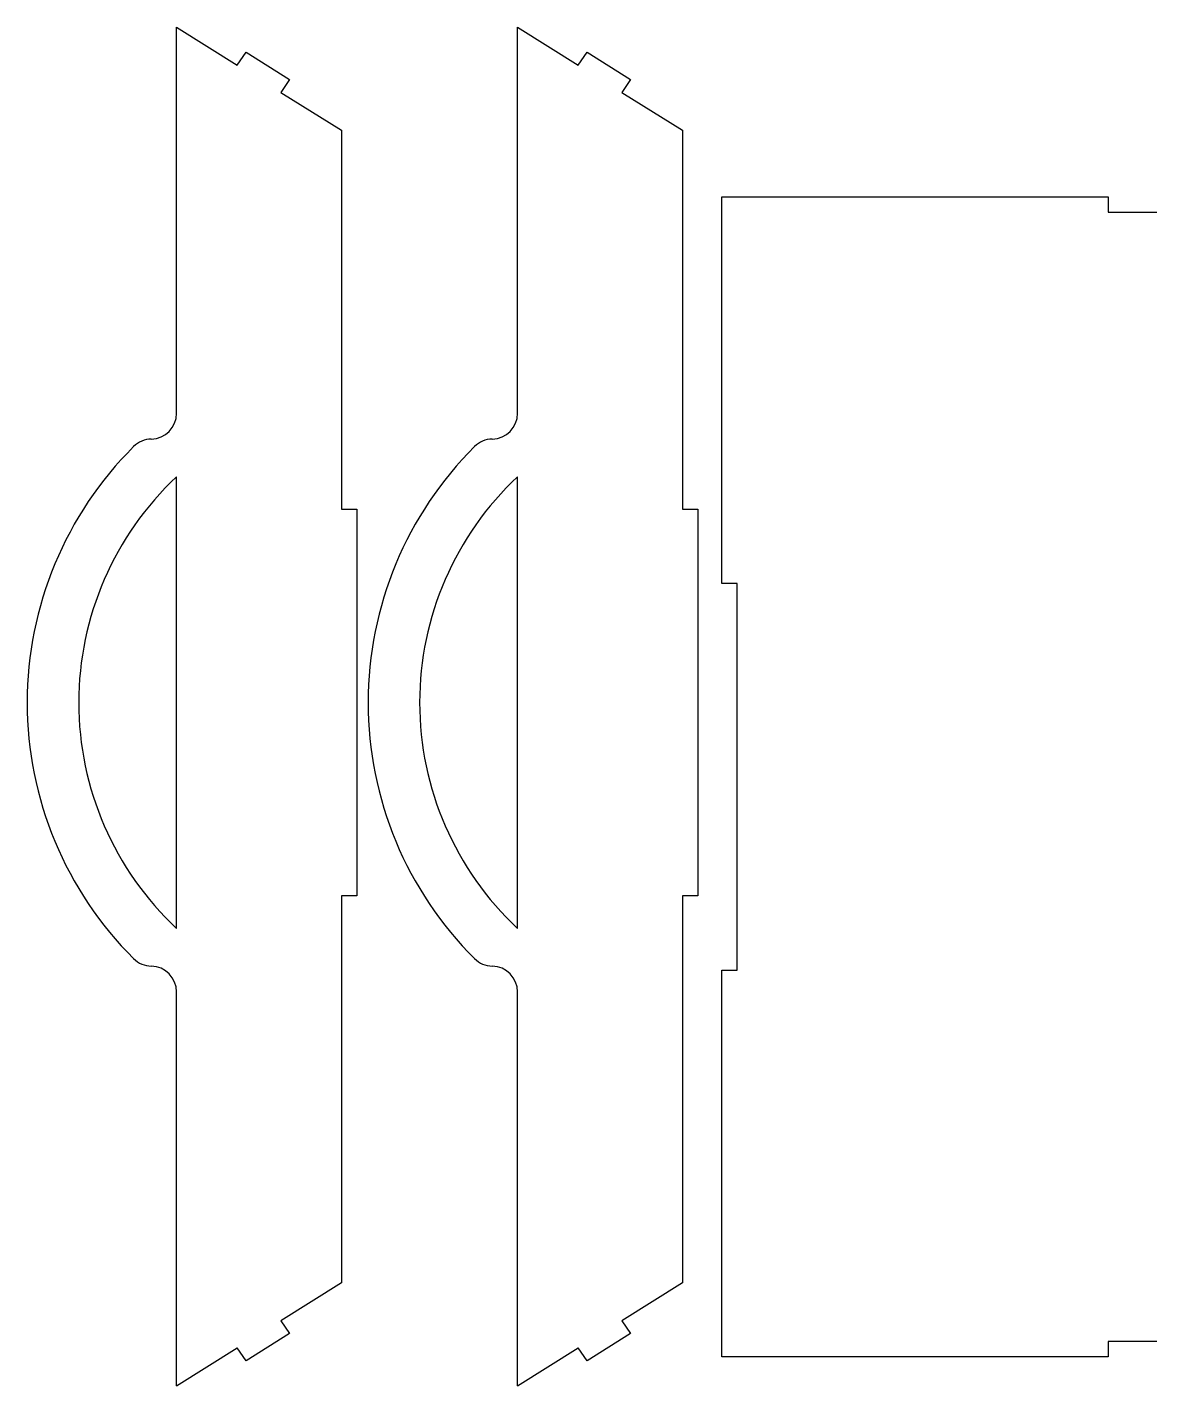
# Model space of a CAD drawing. Header units: millimetres. Extents: x -602 to -167, y 60 to 327.
# Drawn here: x -602.5 to -384.6, y 60.6 to 324.1 of the extents above; entities that cross this region are included whole.
import ezdxf

# ---------------------------------------------------------------- set-up
doc = ezdxf.new("R2010")
doc.units = ezdxf.units.MM

msp = doc.modelspace()

# ---------------------------------------------------------------- linework, layer by layer
at = {"color": 7, "linetype": 'Continuous', "lineweight": -3}
for p, q in [((-573.47, 249.21), (-573.47, 324.1)), ((-573.47, 324.1), (-561.69, 316.73)), ((-507.31, 249.21), (-507.31, 324.1)), ((-507.31, 324.1), (-495.53, 316.73)), ((-573.47, 60.6), (-573.47, 136.99)), ((-507.31, 60.6), (-507.31, 136.99)), ((-573.47, 60.6), (-561.69, 67.96)), ((-507.31, 60.6), (-495.53, 67.96))]:
    msp.add_line(p, q, dxfattribs=at)
at = {"color": 3, "linetype": 'Continuous', "lineweight": -3}
for p, q in [((-573.47, 149.29), (-573.47, 236.9)), ((-507.31, 149.29), (-507.31, 236.9))]:
    msp.add_line(p, q, dxfattribs=at)
at = {"color": 7, "linetype": 'Continuous', "lineweight": -3}
for points in [[(-561.69, 316.72), (-559.98, 319.22), (-551.54, 313.97), (-553.26, 311.46), (-541.47, 304.1), (-541.47, 230.6), (-538.47, 230.6), (-538.47, 155.6), (-541.47, 155.6), (-541.47, 80.6), (-553.26, 73.23), (-551.54, 70.73), (-559.98, 65.47), (-561.69, 67.97)], [(-495.53, 316.72), (-493.82, 319.22), (-485.39, 313.97), (-487.1, 311.46), (-475.31, 304.1), (-475.31, 230.6), (-472.31, 230.6), (-472.31, 155.6), (-475.31, 155.6), (-475.31, 80.6), (-487.1, 73.23), (-485.39, 70.73), (-493.82, 65.47), (-495.53, 67.97)]]:
    msp.add_lwpolyline(points, dxfattribs=at)
msp.add_lwpolyline([(-242.67, 141.19), (-242.67, 66.19), (-317.67, 66.19), (-317.67, 69.19), (-392.67, 69.19), (-392.67, 66.19), (-467.67, 66.19), (-467.67, 141.19), (-464.67, 141.19), (-464.67, 216.19), (-467.67, 216.19), (-467.67, 291.19), (-392.67, 291.19), (-392.67, 288.19), (-317.67, 288.19), (-317.67, 291.19), (-242.67, 291.19), (-242.67, 216.19), (-245.67, 216.19), (-245.67, 141.19)], close=True, dxfattribs=at)
for centre, radius, start, end in [((-578.47, 249.21), 5, 271.0645, 0), ((-512.31, 249.21), 5, 271.0645, 0), ((-532.47, 193.1), 70, 134.8162, 225.1838), ((-578.29, 239.21), 5, 91.0645, 134.8162), ((-466.31, 193.1), 70, 134.8162, 225.1838), ((-512.13, 239.21), 5, 91.0645, 134.8162), ((-578.29, 146.99), 5, 225.1838, 268.9355), ((-512.13, 146.99), 5, 225.1838, 268.9355), ((-578.47, 136.99), 5, 0, 88.9355), ((-512.31, 136.99), 5, 0, 88.9355)]:
    msp.add_arc(centre, radius, start, end, dxfattribs=at)
at = {"color": 3, "linetype": 'Continuous', "lineweight": -3}
for centre in [(-532.47, 193.1), (-466.31, 193.1)]:
    msp.add_arc(centre, 60, 133.1047, 226.8953, dxfattribs=at)

doc.saveas('drawing.dxf')
